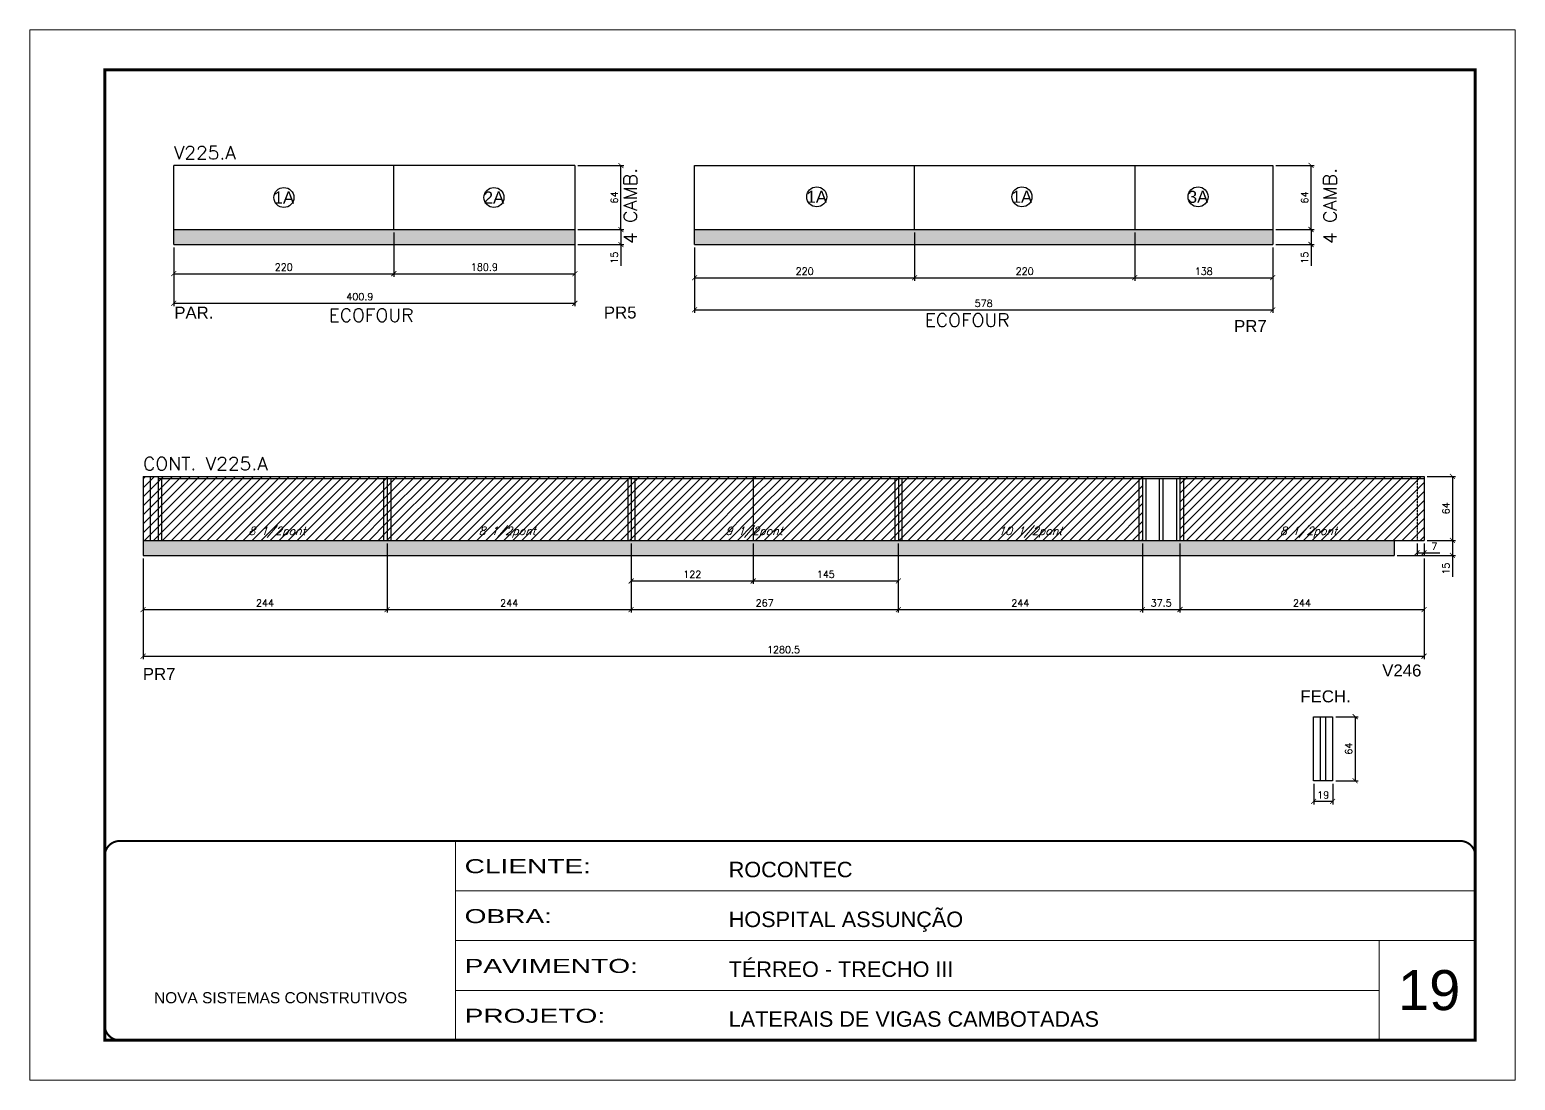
# Model space of a CAD drawing. Extents: x 2582 to 128055, y -26396 to 2611.
# Drawn here: x 5765 to 7250, y -3424 to -2374 of the extents above; entities that cross this region are included whole.
import ezdxf
from ezdxf.enums import TextEntityAlignment as Align

# ---------------------------------------------------------------- set-up
doc = ezdxf.new("R2010")
doc.units = 0
doc.header["$PDMODE"] = 35
for name, pattern in [('CONTINUO', [0]), ('DASHED', [0.75, 0.5, -0.25]), ('HIDDEN', [0.375, 0.25, -0.125])]:
    doc.linetypes.add(name, pattern=pattern)
for name, color, linetype in [('5', 5, 'Continuous'), ('COTA', 241, 'Continuous'), ('Painéis', 200, 'Continuous'), ('Romaneio', 10, 'Continuous'), ('SARR_2.2x7', 40, 'Continuous'), ('SARR_3.5x7', 81, 'Continuous'), ('texto', 7, 'Continuous')]:
    doc.layers.add(name, color=color, linetype=linetype)
for name, color, linetype, lineweight in [('CARIMBO', 255, 'Continuous', 9), ('Folhas', 255, 'Continuous', 9), ('Hachura', 251, 'Continuous', 9), ('SARRAFO DE PRESSAO', 251, 'DASHED', 9), ('Texto Seção', 7, 'Continuous', 15)]:
    doc.layers.add(name, color=color, linetype=linetype, lineweight=lineweight)
doc.styles.add('ARIAL', font='arial.ttf')
doc.styles.add('REGUA-120', font='ROMANS.shx', dxfattribs={"height": 15})
doc.styles.add('Romans', font='romans.shx')
doc.styles.get("Standard").update_dxf_attribs({"font": 'arial.ttf'})
doc.styles.add('Tecnologia', font='')
doc.styles.get('Tecnologia').set_extended_font_data('Forgotten Futurist')
doc.dimstyles.new('Cota Paínel', dxfattribs={"dimtxt": 7, "dimasz": 5, "dimexe": 3, "dimexo": 3, "dimgap": 3, "dimtad": 1, "dimdec": 1, "dimzin": 12, "dimdsep": 46, "dimtxsty": 'Romans', "dimblk": 'ARCHTICK', "dimcen": 0, "dimclrd": 4, "dimclre": 4, "dimclrt": 1, "dimadec": 1, "dimazin": 3, "dimtfac": 1, "dimtdec": 1, "dimtmove": 0, "dimatfit": 3, "dimldrblk": 'OBLIQUE', "dimfxl": 1, "dimtolj": 1, "dimtzin": 12, "dimarcsym": 0})

# ---------------------------------------------------------------- blocks, each defined once
blk = doc.blocks.new('9999999999')
at = {"color": 30, "linetype": 'CONTINUO'}
for p, q in [((98564.6, 34230.2), (98564.6, 34429.4)), ((98564.6, 34379.6), (99584, 34379.6)), ((98564.6, 34329.8), (99488, 34329.8)), ((99584, 34329.8), (99488, 34329.8)), ((99488, 34329.8), (99488, 34230.2)), ((98564.6, 34280), (99488, 34280))]:
    blk.add_line(p, q, dxfattribs=at)
at = {"color": 30, "linetype": 'CONTINUO', "const_width": 2}
blk.add_lwpolyline([(99584, 34230.2), (99584, 34414.4, 0.414214), (99569, 34429.4), (98229, 34429.4, 0.414214), (98214, 34414.4), (98214, 34245.2, 0.414214), (98229, 34230.2), (99584, 34230.2)], format="xyb", dxfattribs=at)
at = {"layer": 'Folhas'}
blk.add_lwpolyline([(98139, 34190.2), (99624, 34190.2), (99624, 35240.2), (98139, 35240.2)], close=True, dxfattribs=at)
at = {"layer": 'Folhas', "color": 30, "const_width": 3}
blk.add_lwpolyline([(98214, 34230.2), (99584, 34230.2), (99584, 35200.2), (98214, 35200.2)], close=True, dxfattribs=at)
at = {"color": 7, "linetype": 'Continuous', "ltscale": 5, "style": 'ARIAL'}
for s, height, p in [('ROCONTEC', 15.48, (98837.7, 34393.1)), ('HOSPITAL ASSUNÇÃO', 15.483, (98837.7, 34343.3)), ('TÉRREO - TRECHO III', 15.483, (98837.7, 34293.5)), ('NOVA SISTEMAS CONSTRUTIVOS', 11.059, (98263.2, 34267.2)), ('LATERAIS DE VIGAS CAMBOTADAS', 15.483, (98837.7, 34243.7))]:
    blk.add_text(s, height=height, dxfattribs=at).set_placement(p)
at = {"layer": 'Folhas', "color": 7, "style": 'Tecnologia', "width": 1.5}
for s, p in [('CLIENTE:', (98573.7, 34397.2)), ('OBRA:', (98573.7, 34347.3)), ('PAVIMENTO:', (98573.7, 34297.5)), ('PROJETO:', (98573.7, 34247.7))]:
    blk.add_text(s, height=14, dxfattribs=at).set_placement(p)
blk = doc.blocks.new('_ArchTick')
at = {"color": 0, "linetype": 'ByBlock', "const_width": 0.15}
blk.add_lwpolyline([(-0.5, -0.5), (0.5, 0.5)], dxfattribs=at)
blk = doc.blocks.new('*D211')
at = {"layer": 'COTA', "color": 4, "lineweight": -2, "transparency": 16777216}
for p, q in [((6310.1, -2513.2), (6310.1, -2650.9)), ((5909.1, -2592.2), (5909.1, -2650.9)), ((5909.1, -2647.9), (6310.1, -2647.9))]:
    blk.add_line(p, q, dxfattribs=at)
at = {"layer": 'Defpoints', "color": 0, "transparency": 16777216}
for p in [(6310.1, -2510.2), (5909.1, -2589.2), (6310.1, -2647.9)]:
    blk.add_point(p, dxfattribs=at)
at = {"layer": 'COTA', "color": 4, "lineweight": -2, "transparency": 16777216, "xscale": 5, "yscale": 5, "zscale": 5, "rotation": 180}
blk.add_blockref('_ArchTick', (5909.1, -2647.9), dxfattribs=at)
at = {"layer": 'COTA', "color": 4, "lineweight": -2, "transparency": 16777216, "xscale": 5, "yscale": 5, "zscale": 5}
blk.add_blockref('_ArchTick', (6310.1, -2647.9), dxfattribs=at)
at = {"layer": 'COTA', "color": 1, "transparency": 16777216, "insert": (6095.1, -2641.4), "char_height": 7, "attachment_point": 5, "style": 'Romans'}
blk.add_mtext('\\A1;400.9', dxfattribs=at)
blk = doc.blocks.new('_Oblique')
at = {"color": 0, "linetype": 'ByBlock', "lineweight": -2}
blk.add_line((-0.5, -0.5), (0.5, 0.5), dxfattribs=at)
blk = doc.blocks.new('*D204')
at = {"layer": 'COTA', "color": 4, "lineweight": -2, "transparency": 16777216}
for p, q in [((7010.7, -2510.2), (7049, -2510.2)), ((7046, -2574.2), (7046, -2510.2)), ((7010.7, -2574.2), (7049, -2574.2))]:
    blk.add_line(p, q, dxfattribs=at)
at = {"layer": 'Defpoints', "color": 0, "transparency": 16777216}
for p in [(7007.7, -2510.2), (7046, -2510.2), (7007.7, -2574.2)]:
    blk.add_point(p, dxfattribs=at)
at = {"layer": 'COTA', "color": 4, "lineweight": -2, "transparency": 16777216, "xscale": 5, "yscale": 5, "zscale": 5}
for p, rotation in [((7046, -2510.2), 90), ((7046, -2574.2), 270)]:
    blk.add_blockref('_ArchTick', p, dxfattribs=dict(at, rotation=rotation))
at = {"layer": 'COTA', "color": 1, "transparency": 16777216, "insert": (7039.5, -2542.2), "char_height": 7, "attachment_point": 5, "rotation": 90, "style": 'Romans'}
blk.add_mtext('\\A1;64', dxfattribs=at)
blk = doc.blocks.new('*D210')
at = {"layer": 'COTA', "color": 4, "lineweight": -2, "transparency": 16777216}
for p, q in [((6649.7, -2577.2), (6649.7, -2625.3)), ((6429.7, -2592.2), (6429.7, -2625.3)), ((6429.7, -2622.3), (6649.7, -2622.3))]:
    blk.add_line(p, q, dxfattribs=at)
at = {"layer": 'Defpoints', "color": 0, "transparency": 16777216}
for p in [(6649.7, -2574.2), (6429.7, -2589.2), (6649.7, -2622.3)]:
    blk.add_point(p, dxfattribs=at)
at = {"layer": 'COTA', "color": 4, "lineweight": -2, "transparency": 16777216, "xscale": 5, "yscale": 5, "zscale": 5, "rotation": 180}
blk.add_blockref('_ArchTick', (6429.7, -2622.3), dxfattribs=at)
at = {"layer": 'COTA', "color": 4, "lineweight": -2, "transparency": 16777216, "xscale": 5, "yscale": 5, "zscale": 5}
blk.add_blockref('_ArchTick', (6649.7, -2622.3), dxfattribs=at)
at = {"layer": 'COTA', "color": 1, "transparency": 16777216, "insert": (6539.7, -2615.8), "char_height": 7, "attachment_point": 5, "style": 'Romans'}
blk.add_mtext('\\A1;220', dxfattribs=at)
blk = doc.blocks.new('*D205')
at = {"layer": 'COTA', "color": 4, "lineweight": -2, "transparency": 16777216}
for p, q in [((6869.7, -2577.2), (6869.7, -2625.3)), ((7007.7, -2592.2), (7007.7, -2625.3)), ((6869.7, -2622.3), (7007.7, -2622.3))]:
    blk.add_line(p, q, dxfattribs=at)
at = {"layer": 'Defpoints', "color": 0, "transparency": 16777216}
for p in [(6869.7, -2574.2), (7007.7, -2589.2), (7007.7, -2622.3)]:
    blk.add_point(p, dxfattribs=at)
at = {"layer": 'COTA', "color": 4, "lineweight": -2, "transparency": 16777216, "xscale": 5, "yscale": 5, "zscale": 5, "rotation": 180}
blk.add_blockref('_ArchTick', (6869.7, -2622.3), dxfattribs=at)
at = {"layer": 'COTA', "color": 4, "lineweight": -2, "transparency": 16777216, "xscale": 5, "yscale": 5, "zscale": 5}
blk.add_blockref('_ArchTick', (7007.7, -2622.3), dxfattribs=at)
at = {"layer": 'COTA', "color": 1, "transparency": 16777216, "insert": (6938.7, -2615.8), "char_height": 7, "attachment_point": 5, "style": 'Romans'}
blk.add_mtext('\\A1;138', dxfattribs=at)
blk = doc.blocks.new('*D206')
at = {"layer": 'COTA', "color": 4, "lineweight": -2, "transparency": 16777216}
for p, q in [((6649.7, -2577.2), (6649.7, -2625.3)), ((6869.7, -2592.2), (6869.7, -2625.3)), ((6649.7, -2622.3), (6869.7, -2622.3))]:
    blk.add_line(p, q, dxfattribs=at)
at = {"layer": 'Defpoints', "color": 0, "transparency": 16777216}
for p in [(6649.7, -2574.2), (6869.7, -2589.2), (6869.7, -2622.3)]:
    blk.add_point(p, dxfattribs=at)
at = {"layer": 'COTA', "color": 4, "lineweight": -2, "transparency": 16777216, "xscale": 5, "yscale": 5, "zscale": 5, "rotation": 180}
blk.add_blockref('_ArchTick', (6649.7, -2622.3), dxfattribs=at)
at = {"layer": 'COTA', "color": 4, "lineweight": -2, "transparency": 16777216, "xscale": 5, "yscale": 5, "zscale": 5}
blk.add_blockref('_ArchTick', (6869.7, -2622.3), dxfattribs=at)
at = {"layer": 'COTA', "color": 1, "transparency": 16777216, "insert": (6759.7, -2615.8), "char_height": 7, "attachment_point": 5, "style": 'Romans'}
blk.add_mtext('\\A1;220', dxfattribs=at)
blk = doc.blocks.new('*D203')
at = {"layer": 'COTA', "color": 4, "lineweight": -2, "transparency": 16777216}
for p, q in [((6429.7, -2592.2), (6429.7, -2657.4)), ((7007.7, -2592.2), (7007.7, -2657.4)), ((6429.7, -2654.4), (7007.7, -2654.4))]:
    blk.add_line(p, q, dxfattribs=at)
at = {"layer": 'Defpoints', "color": 0, "transparency": 16777216}
for p in [(6429.7, -2589.2), (7007.7, -2589.2), (7007.7, -2654.4)]:
    blk.add_point(p, dxfattribs=at)
at = {"layer": 'COTA', "color": 4, "lineweight": -2, "transparency": 16777216, "xscale": 5, "yscale": 5, "zscale": 5, "rotation": 180}
blk.add_blockref('_ArchTick', (6429.7, -2654.4), dxfattribs=at)
at = {"layer": 'COTA', "color": 4, "lineweight": -2, "transparency": 16777216, "xscale": 5, "yscale": 5, "zscale": 5}
blk.add_blockref('_ArchTick', (7007.7, -2654.4), dxfattribs=at)
at = {"layer": 'COTA', "color": 1, "transparency": 16777216, "insert": (6718.7, -2647.9), "char_height": 7, "attachment_point": 5, "style": 'Romans'}
blk.add_mtext('\\A1;578', dxfattribs=at)
blk = doc.blocks.new('*D207')
at = {"layer": 'COTA', "color": 4, "lineweight": -2, "transparency": 16777216}
for p, q in [((6313.1, -2510.2), (6359.1, -2510.2)), ((6356.1, -2574.2), (6356.1, -2510.2)), ((6313.1, -2574.2), (6359.1, -2574.2))]:
    blk.add_line(p, q, dxfattribs=at)
at = {"layer": 'Defpoints', "color": 0, "transparency": 16777216}
for p in [(6310.1, -2510.2), (6356.1, -2510.2), (6310.1, -2574.2)]:
    blk.add_point(p, dxfattribs=at)
at = {"layer": 'COTA', "color": 4, "lineweight": -2, "transparency": 16777216, "xscale": 5, "yscale": 5, "zscale": 5}
for p, rotation in [((6356.1, -2510.2), 90), ((6356.1, -2574.2), 270)]:
    blk.add_blockref('_ArchTick', p, dxfattribs=dict(at, rotation=rotation))
at = {"layer": 'COTA', "color": 1, "transparency": 16777216, "insert": (6349.6, -2542.2), "char_height": 7, "attachment_point": 5, "rotation": 90, "style": 'Romans'}
blk.add_mtext('\\A1;64', dxfattribs=at)
blk = doc.blocks.new('*D208')
at = {"layer": 'COTA', "color": 4, "lineweight": -2, "transparency": 16777216}
for p, q in [((6129.1, -2577.2), (6129.1, -2621.3)), ((5909.1, -2592.2), (5909.1, -2621.3)), ((5909.1, -2618.3), (6129.1, -2618.3))]:
    blk.add_line(p, q, dxfattribs=at)
at = {"layer": 'Defpoints', "color": 0, "transparency": 16777216}
for p in [(6129.1, -2574.2), (5909.1, -2589.2), (6129.1, -2618.3)]:
    blk.add_point(p, dxfattribs=at)
at = {"layer": 'COTA', "color": 4, "lineweight": -2, "transparency": 16777216, "xscale": 5, "yscale": 5, "zscale": 5, "rotation": 180}
blk.add_blockref('_ArchTick', (5909.1, -2618.3), dxfattribs=at)
at = {"layer": 'COTA', "color": 4, "lineweight": -2, "transparency": 16777216, "xscale": 5, "yscale": 5, "zscale": 5}
blk.add_blockref('_ArchTick', (6129.1, -2618.3), dxfattribs=at)
at = {"layer": 'COTA', "color": 1, "transparency": 16777216, "insert": (6019.1, -2611.8), "char_height": 7, "attachment_point": 5, "style": 'Romans'}
blk.add_mtext('\\A1;220', dxfattribs=at)
blk = doc.blocks.new('*D209')
at = {"layer": 'COTA', "color": 4, "lineweight": -2, "transparency": 16777216}
for p, q in [((6129.1, -2577.2), (6129.1, -2621.3)), ((6310.1, -2592.2), (6310.1, -2621.3)), ((6129.1, -2618.3), (6310.1, -2618.3))]:
    blk.add_line(p, q, dxfattribs=at)
at = {"layer": 'Defpoints', "color": 0, "transparency": 16777216}
for p in [(6129.1, -2574.2), (6310.1, -2589.2), (6310.1, -2618.3)]:
    blk.add_point(p, dxfattribs=at)
at = {"layer": 'COTA', "color": 4, "lineweight": -2, "transparency": 16777216, "xscale": 5, "yscale": 5, "zscale": 5, "rotation": 180}
blk.add_blockref('_ArchTick', (6129.1, -2618.3), dxfattribs=at)
at = {"layer": 'COTA', "color": 4, "lineweight": -2, "transparency": 16777216, "xscale": 5, "yscale": 5, "zscale": 5}
blk.add_blockref('_ArchTick', (6310.1, -2618.3), dxfattribs=at)
at = {"layer": 'COTA', "color": 1, "transparency": 16777216, "insert": (6219.6, -2611.8), "char_height": 7, "attachment_point": 5, "style": 'Romans'}
blk.add_mtext('\\A1;180.9', dxfattribs=at)
blk = doc.blocks.new('*D212')
at = {"layer": 'COTA', "color": 4, "lineweight": -2, "transparency": 16777216}
for p, q in [((6313.1, -2574.2), (6359.1, -2574.2)), ((6356.1, -2574.2), (6356.1, -2589.2)), ((6313.1, -2589.2), (6359.1, -2589.2)), ((6356.1, -2589.2), (6356.1, -2610.5))]:
    blk.add_line(p, q, dxfattribs=at)
at = {"layer": 'Defpoints', "color": 0, "transparency": 16777216}
for p in [(6310.1, -2574.2), (6310.1, -2589.2), (6356.1, -2589.2)]:
    blk.add_point(p, dxfattribs=at)
at = {"layer": 'COTA', "color": 4, "lineweight": -2, "transparency": 16777216, "xscale": 5, "yscale": 5, "zscale": 5}
for p, rotation in [((6356.1, -2574.2), 90), ((6356.1, -2589.2), 270)]:
    blk.add_blockref('_ArchTick', p, dxfattribs=dict(at, rotation=rotation))
at = {"layer": 'COTA', "color": 1, "transparency": 16777216, "insert": (6349.6, -2602.4), "char_height": 7, "attachment_point": 5, "rotation": 90, "style": 'Romans'}
blk.add_mtext('\\A1;15', dxfattribs=at)
blk = doc.blocks.new('*D213')
at = {"layer": 'COTA', "color": 4, "lineweight": -2, "transparency": 16777216}
for p, q in [((7010.7, -2574.2), (7049, -2574.2)), ((7046, -2574.2), (7046, -2589.2)), ((7010.7, -2589.2), (7049, -2589.2)), ((7046, -2589.2), (7046, -2610.5))]:
    blk.add_line(p, q, dxfattribs=at)
at = {"layer": 'Defpoints', "color": 0, "transparency": 16777216}
for p in [(7007.7, -2574.2), (7007.7, -2589.2), (7046, -2589.2)]:
    blk.add_point(p, dxfattribs=at)
at = {"layer": 'COTA', "color": 4, "lineweight": -2, "transparency": 16777216, "xscale": 5, "yscale": 5, "zscale": 5}
for p, rotation in [((7046, -2574.2), 90), ((7046, -2589.2), 270)]:
    blk.add_blockref('_ArchTick', p, dxfattribs=dict(at, rotation=rotation))
at = {"layer": 'COTA', "color": 1, "transparency": 16777216, "insert": (7039.5, -2602.4), "char_height": 7, "attachment_point": 5, "rotation": 90, "style": 'Romans'}
blk.add_mtext('\\A1;15', dxfattribs=at)
blk = doc.blocks.new('*D218')
at = {"layer": 'COTA', "color": 4, "lineweight": -2, "transparency": 16777216}
for p, q in [((5878.4, -2902.9), (5878.4, -3003.6)), ((7158.9, -2902.9), (7158.9, -3003.6)), ((5878.4, -3000.6), (7158.9, -3000.6))]:
    blk.add_line(p, q, dxfattribs=at)
at = {"layer": 'Defpoints', "color": 0, "transparency": 16777216}
for p in [(5878.4, -2899.9), (7158.9, -2899.9), (7158.9, -3000.6)]:
    blk.add_point(p, dxfattribs=at)
at = {"layer": 'COTA', "color": 4, "lineweight": -2, "transparency": 16777216, "xscale": 5, "yscale": 5, "zscale": 5, "rotation": 180}
blk.add_blockref('_ArchTick', (5878.4, -3000.6), dxfattribs=at)
at = {"layer": 'COTA', "color": 4, "lineweight": -2, "transparency": 16777216, "xscale": 5, "yscale": 5, "zscale": 5}
blk.add_blockref('_ArchTick', (7158.9, -3000.6), dxfattribs=at)
at = {"layer": 'COTA', "color": 1, "transparency": 16777216, "insert": (6518.7, -2994.1), "char_height": 7, "attachment_point": 5, "style": 'Romans'}
blk.add_mtext('\\A1;1280.5', dxfattribs=at)
blk = doc.blocks.new('*D219')
at = {"layer": 'COTA', "color": 4, "lineweight": -2, "transparency": 16777216}
for p, q in [((7161.9, -2820.9), (7190.3, -2820.9)), ((7187.3, -2820.9), (7187.3, -2884.9)), ((7161.9, -2884.9), (7190.3, -2884.9))]:
    blk.add_line(p, q, dxfattribs=at)
at = {"layer": 'Defpoints', "color": 0, "transparency": 16777216}
for p in [(7158.9, -2820.9), (7158.9, -2884.9), (7187.3, -2884.9)]:
    blk.add_point(p, dxfattribs=at)
at = {"layer": 'COTA', "color": 4, "lineweight": -2, "transparency": 16777216, "xscale": 5, "yscale": 5, "zscale": 5}
for p, rotation in [((7187.3, -2820.9), 90), ((7187.3, -2884.9), 270)]:
    blk.add_blockref('_ArchTick', p, dxfattribs=dict(at, rotation=rotation))
at = {"layer": 'COTA', "color": 1, "transparency": 16777216, "insert": (7180.8, -2852.9), "char_height": 7, "attachment_point": 5, "rotation": 90, "style": 'Romans'}
blk.add_mtext('\\A1;64', dxfattribs=at)
blk = doc.blocks.new('*D215')
at = {"layer": 'COTA', "color": 4, "lineweight": -2, "transparency": 16777216}
for p, q in [((6122.4, -2887.9), (6122.4, -2957)), ((5878.4, -2902.9), (5878.4, -2957)), ((5878.4, -2954), (6122.4, -2954))]:
    blk.add_line(p, q, dxfattribs=at)
at = {"layer": 'Defpoints', "color": 0, "transparency": 16777216}
for p in [(6122.4, -2884.9), (5878.4, -2899.9), (6122.4, -2954)]:
    blk.add_point(p, dxfattribs=at)
at = {"layer": 'COTA', "color": 4, "lineweight": -2, "transparency": 16777216, "xscale": 5, "yscale": 5, "zscale": 5, "rotation": 180}
blk.add_blockref('_ArchTick', (5878.4, -2954), dxfattribs=at)
at = {"layer": 'COTA', "color": 4, "lineweight": -2, "transparency": 16777216, "xscale": 5, "yscale": 5, "zscale": 5}
blk.add_blockref('_ArchTick', (6122.4, -2954), dxfattribs=at)
at = {"layer": 'COTA', "color": 1, "transparency": 16777216, "insert": (6000.4, -2947.5), "char_height": 7, "attachment_point": 5, "style": 'Romans'}
blk.add_mtext('\\A1;244', dxfattribs=at)
blk = doc.blocks.new('*D216')
at = {"layer": 'COTA', "color": 4, "lineweight": -2, "transparency": 16777216}
for p, q in [((6122.4, -2887.9), (6122.4, -2957)), ((6366.4, -2887.9), (6366.4, -2957)), ((6122.4, -2954), (6366.4, -2954))]:
    blk.add_line(p, q, dxfattribs=at)
at = {"layer": 'Defpoints', "color": 0, "transparency": 16777216}
for p in [(6122.4, -2884.9), (6366.4, -2884.9), (6366.4, -2954)]:
    blk.add_point(p, dxfattribs=at)
at = {"layer": 'COTA', "color": 4, "lineweight": -2, "transparency": 16777216, "xscale": 5, "yscale": 5, "zscale": 5, "rotation": 180}
blk.add_blockref('_ArchTick', (6122.4, -2954), dxfattribs=at)
at = {"layer": 'COTA', "color": 4, "lineweight": -2, "transparency": 16777216, "xscale": 5, "yscale": 5, "zscale": 5}
blk.add_blockref('_ArchTick', (6366.4, -2954), dxfattribs=at)
at = {"layer": 'COTA', "color": 1, "transparency": 16777216, "insert": (6244.4, -2947.5), "char_height": 7, "attachment_point": 5, "style": 'Romans'}
blk.add_mtext('\\A1;244', dxfattribs=at)
blk = doc.blocks.new('*D217')
at = {"layer": 'COTA', "color": 4, "lineweight": -2, "transparency": 16777216}
for p, q in [((6366.4, -2887.9), (6366.4, -2957)), ((6633.4, -2887.9), (6633.4, -2957)), ((6366.4, -2954), (6633.4, -2954))]:
    blk.add_line(p, q, dxfattribs=at)
at = {"layer": 'Defpoints', "color": 0, "transparency": 16777216}
for p in [(6366.4, -2884.9), (6633.4, -2884.9), (6633.4, -2954)]:
    blk.add_point(p, dxfattribs=at)
at = {"layer": 'COTA', "color": 4, "lineweight": -2, "transparency": 16777216, "xscale": 5, "yscale": 5, "zscale": 5, "rotation": 180}
blk.add_blockref('_ArchTick', (6366.4, -2954), dxfattribs=at)
at = {"layer": 'COTA', "color": 4, "lineweight": -2, "transparency": 16777216, "xscale": 5, "yscale": 5, "zscale": 5}
blk.add_blockref('_ArchTick', (6633.4, -2954), dxfattribs=at)
at = {"layer": 'COTA', "color": 1, "transparency": 16777216, "insert": (6499.9, -2947.5), "char_height": 7, "attachment_point": 5, "style": 'Romans'}
blk.add_mtext('\\A1;267', dxfattribs=at)
blk = doc.blocks.new('*D214')
at = {"layer": 'COTA', "color": 4, "lineweight": -2, "transparency": 16777216}
for p, q in [((6914.9, -2887.9), (6914.9, -2957)), ((7158.9, -2902.9), (7158.9, -2957)), ((6914.9, -2954), (7158.9, -2954))]:
    blk.add_line(p, q, dxfattribs=at)
at = {"layer": 'Defpoints', "color": 0, "transparency": 16777216}
for p in [(6914.9, -2884.9), (7158.9, -2899.9), (7158.9, -2954)]:
    blk.add_point(p, dxfattribs=at)
at = {"layer": 'COTA', "color": 4, "lineweight": -2, "transparency": 16777216, "xscale": 5, "yscale": 5, "zscale": 5, "rotation": 180}
blk.add_blockref('_ArchTick', (6914.9, -2954), dxfattribs=at)
at = {"layer": 'COTA', "color": 4, "lineweight": -2, "transparency": 16777216, "xscale": 5, "yscale": 5, "zscale": 5}
blk.add_blockref('_ArchTick', (7158.9, -2954), dxfattribs=at)
at = {"layer": 'COTA', "color": 1, "transparency": 16777216, "insert": (7036.9, -2947.5), "char_height": 7, "attachment_point": 5, "style": 'Romans'}
blk.add_mtext('\\A1;244', dxfattribs=at)
blk = doc.blocks.new('*D220')
at = {"layer": 'COTA', "color": 4, "lineweight": -2, "transparency": 16777216}
for p, q in [((7161.9, -2884.9), (7190.3, -2884.9)), ((7187.3, -2884.9), (7187.3, -2899.9)), ((7131.9, -2899.9), (7190.3, -2899.9)), ((7187.3, -2899.9), (7187.3, -2921.2))]:
    blk.add_line(p, q, dxfattribs=at)
at = {"layer": 'Defpoints', "color": 0, "transparency": 16777216}
for p in [(7158.9, -2884.9), (7128.9, -2899.9), (7187.3, -2899.9)]:
    blk.add_point(p, dxfattribs=at)
at = {"layer": 'COTA', "color": 4, "lineweight": -2, "transparency": 16777216, "xscale": 5, "yscale": 5, "zscale": 5}
for p, rotation in [((7187.3, -2884.9), 90), ((7187.3, -2899.9), 270)]:
    blk.add_blockref('_ArchTick', p, dxfattribs=dict(at, rotation=rotation))
at = {"layer": 'COTA', "color": 1, "transparency": 16777216, "insert": (7180.8, -2913.1), "char_height": 7, "attachment_point": 5, "rotation": 90, "style": 'Romans'}
blk.add_mtext('\\A1;15', dxfattribs=at)
blk = doc.blocks.new('*D241')
at = {"layer": 'COTA', "color": 4, "lineweight": -2, "transparency": 16777216}
for p, q in [((6633.4, -2887.9), (6633.4, -2957)), ((6877.4, -2887.9), (6877.4, -2957)), ((6633.4, -2954), (6877.4, -2954))]:
    blk.add_line(p, q, dxfattribs=at)
at = {"layer": 'Defpoints', "color": 0, "transparency": 16777216}
for p in [(6633.4, -2884.9), (6877.4, -2884.9), (6877.4, -2954)]:
    blk.add_point(p, dxfattribs=at)
at = {"layer": 'COTA', "color": 4, "lineweight": -2, "transparency": 16777216, "xscale": 5, "yscale": 5, "zscale": 5, "rotation": 180}
blk.add_blockref('_ArchTick', (6633.4, -2954), dxfattribs=at)
at = {"layer": 'COTA', "color": 4, "lineweight": -2, "transparency": 16777216, "xscale": 5, "yscale": 5, "zscale": 5}
blk.add_blockref('_ArchTick', (6877.4, -2954), dxfattribs=at)
at = {"layer": 'COTA', "color": 1, "transparency": 16777216, "insert": (6755.4, -2947.5), "char_height": 7, "attachment_point": 5, "style": 'Romans'}
blk.add_mtext('\\A1;244', dxfattribs=at)
blk = doc.blocks.new('*D242')
at = {"layer": 'COTA', "color": 4, "lineweight": -2, "transparency": 16777216}
for p, q in [((7151.9, -2887.9), (7151.9, -2900.3)), ((7158.9, -2887.9), (7158.9, -2900.3)), ((7151.9, -2897.3), (7158.9, -2897.3)), ((7158.9, -2897.3), (7174.6, -2897.3))]:
    blk.add_line(p, q, dxfattribs=at)
at = {"layer": 'Defpoints', "color": 0, "transparency": 16777216}
for p in [(7151.9, -2884.9), (7158.9, -2884.9), (7158.9, -2897.3)]:
    blk.add_point(p, dxfattribs=at)
at = {"layer": 'COTA', "color": 4, "lineweight": -2, "transparency": 16777216, "xscale": 5, "yscale": 5, "zscale": 5, "rotation": 180}
blk.add_blockref('_ArchTick', (7151.9, -2897.3), dxfattribs=at)
at = {"layer": 'COTA', "color": 4, "lineweight": -2, "transparency": 16777216, "xscale": 5, "yscale": 5, "zscale": 5}
blk.add_blockref('_ArchTick', (7158.9, -2897.3), dxfattribs=at)
at = {"layer": 'COTA', "color": 1, "transparency": 16777216, "insert": (7169.3, -2890.8), "char_height": 7, "attachment_point": 5, "style": 'Romans'}
blk.add_mtext('\\A1;7', dxfattribs=at)
blk = doc.blocks.new('*D243')
at = {"layer": 'COTA', "color": 4, "lineweight": -2, "transparency": 16777216}
for p, q in [((7070.6, -3061.1), (7093.1, -3061.1)), ((7090.1, -3061.1), (7090.1, -3125.1)), ((7070.6, -3125.1), (7093.1, -3125.1))]:
    blk.add_line(p, q, dxfattribs=at)
at = {"layer": 'Defpoints', "color": 0, "transparency": 16777216}
for p in [(7067.6, -3061.1), (7067.6, -3125.1), (7090.1, -3125.1)]:
    blk.add_point(p, dxfattribs=at)
at = {"layer": 'COTA', "color": 4, "lineweight": -2, "transparency": 16777216, "xscale": 5, "yscale": 5, "zscale": 5}
for p, rotation in [((7090.1, -3061.1), 90), ((7090.1, -3125.1), 270)]:
    blk.add_blockref('_ArchTick', p, dxfattribs=dict(at, rotation=rotation))
at = {"layer": 'COTA', "color": 1, "transparency": 16777216, "insert": (7083.6, -3093.1), "char_height": 7, "attachment_point": 5, "rotation": 90, "style": 'Romans'}
blk.add_mtext('\\A1;64', dxfattribs=at)
blk = doc.blocks.new('*D244')
at = {"layer": 'COTA', "color": 4, "lineweight": -2, "transparency": 16777216}
for p, q in [((7048.6, -3128.1), (7048.6, -3148.7)), ((7067.6, -3128.1), (7067.6, -3148.7)), ((7067.6, -3145.7), (7048.6, -3145.7))]:
    blk.add_line(p, q, dxfattribs=at)
at = {"layer": 'Defpoints', "color": 0, "transparency": 16777216}
for p in [(7048.6, -3125.1), (7067.6, -3125.1), (7048.6, -3145.7)]:
    blk.add_point(p, dxfattribs=at)
at = {"layer": 'COTA', "color": 4, "lineweight": -2, "transparency": 16777216, "xscale": 5, "yscale": 5, "zscale": 5, "rotation": 180}
blk.add_blockref('_ArchTick', (7048.6, -3145.7), dxfattribs=at)
at = {"layer": 'COTA', "color": 4, "lineweight": -2, "transparency": 16777216, "xscale": 5, "yscale": 5, "zscale": 5}
blk.add_blockref('_ArchTick', (7067.6, -3145.7), dxfattribs=at)
at = {"layer": 'COTA', "color": 1, "transparency": 16777216, "insert": (7058.1, -3139.2), "char_height": 7, "attachment_point": 5, "style": 'Romans'}
blk.add_mtext('\\A1;19', dxfattribs=at)
blk = doc.blocks.new('*D263')
at = {"layer": 'COTA', "color": 4, "lineweight": -2, "transparency": 16777216}
for p, q in [((6366.4, -2887.9), (6366.4, -2928.4)), ((6488.4, -2887.9), (6488.4, -2928.4)), ((6366.4, -2925.4), (6488.4, -2925.4))]:
    blk.add_line(p, q, dxfattribs=at)
at = {"layer": 'Defpoints', "color": 0, "transparency": 16777216}
for p in [(6366.4, -2884.9), (6488.4, -2884.9), (6488.4, -2925.4)]:
    blk.add_point(p, dxfattribs=at)
at = {"layer": 'COTA', "color": 4, "lineweight": -2, "transparency": 16777216, "xscale": 5, "yscale": 5, "zscale": 5, "rotation": 180}
blk.add_blockref('_ArchTick', (6366.4, -2925.4), dxfattribs=at)
at = {"layer": 'COTA', "color": 4, "lineweight": -2, "transparency": 16777216, "xscale": 5, "yscale": 5, "zscale": 5}
blk.add_blockref('_ArchTick', (6488.4, -2925.4), dxfattribs=at)
at = {"layer": 'COTA', "color": 1, "transparency": 16777216, "insert": (6427.4, -2918.9), "char_height": 7, "attachment_point": 5, "style": 'Romans'}
blk.add_mtext('\\A1;122', dxfattribs=at)
blk = doc.blocks.new('*D264')
at = {"layer": 'COTA', "color": 4, "lineweight": -2, "transparency": 16777216}
for p, q in [((6488.4, -2887.9), (6488.4, -2928.4)), ((6633.4, -2887.9), (6633.4, -2928.4)), ((6488.4, -2925.4), (6633.4, -2925.4))]:
    blk.add_line(p, q, dxfattribs=at)
at = {"layer": 'Defpoints', "color": 0, "transparency": 16777216}
for p in [(6488.4, -2884.9), (6633.4, -2884.9), (6633.4, -2925.4)]:
    blk.add_point(p, dxfattribs=at)
at = {"layer": 'COTA', "color": 4, "lineweight": -2, "transparency": 16777216, "xscale": 5, "yscale": 5, "zscale": 5, "rotation": 180}
blk.add_blockref('_ArchTick', (6488.4, -2925.4), dxfattribs=at)
at = {"layer": 'COTA', "color": 4, "lineweight": -2, "transparency": 16777216, "xscale": 5, "yscale": 5, "zscale": 5}
blk.add_blockref('_ArchTick', (6633.4, -2925.4), dxfattribs=at)
at = {"layer": 'COTA', "color": 1, "transparency": 16777216, "insert": (6560.9, -2918.9), "char_height": 7, "attachment_point": 5, "style": 'Romans'}
blk.add_mtext('\\A1;145', dxfattribs=at)
blk = doc.blocks.new('*D265')
at = {"layer": 'COTA', "color": 4, "lineweight": -2, "transparency": 16777216}
for p, q in [((6877.4, -2887.9), (6877.4, -2957)), ((6914.9, -2887.9), (6914.9, -2957)), ((6877.4, -2954), (6914.9, -2954))]:
    blk.add_line(p, q, dxfattribs=at)
at = {"layer": 'Defpoints', "color": 0, "transparency": 16777216}
for p in [(6877.4, -2884.9), (6914.9, -2884.9), (6914.9, -2954)]:
    blk.add_point(p, dxfattribs=at)
at = {"layer": 'COTA', "color": 4, "lineweight": -2, "transparency": 16777216, "xscale": 5, "yscale": 5, "zscale": 5, "rotation": 180}
blk.add_blockref('_ArchTick', (6877.4, -2954), dxfattribs=at)
at = {"layer": 'COTA', "color": 4, "lineweight": -2, "transparency": 16777216, "xscale": 5, "yscale": 5, "zscale": 5}
blk.add_blockref('_ArchTick', (6914.9, -2954), dxfattribs=at)
at = {"layer": 'COTA', "color": 1, "transparency": 16777216, "insert": (6896.2, -2947.5), "char_height": 7, "attachment_point": 5, "style": 'Romans'}
blk.add_mtext('\\A1;37.5', dxfattribs=at)

msp = doc.modelspace()

# ---------------------------------------------------------------- hatches: boundary and pattern name
at = {"layer": 'COTA', "linetype": 'ByBlock'}
h = msp.add_hatch(dxfattribs=at)
h.set_pattern_fill('AR-CONC', color=256, scale=0.03)
h.paths.add_polyline_path([(6310.08, -2574.19), (5909.13, -2574.19), (5909.13, -2589.19), (6310.08, -2589.19)])
h = msp.add_hatch(dxfattribs=at)
h.set_pattern_fill('AR-CONC', color=256, scale=0.03)
h.paths.add_polyline_path([(7007.71, -2574.19), (6429.71, -2574.19), (6429.71, -2589.19), (7007.71, -2589.19)])
h = msp.add_hatch(dxfattribs=at)
h.set_pattern_fill('AR-CONC', color=256, scale=0.03)
h.set_pattern_definition([(50, (-11, 5), (5.46554, -0.4781726), [0.5715, -6.2865]), (355, (-11, 5), (-1.0573026, 5.7317054), [0.4572, -5.0292175]), (100.451445, (-10.5445, 4.96), (4.4082374, 5.2535326), [0.4857003, -5.3427073]), (46.1842, (-11, 6.524), (8.132371, -1.26127), [0.85725, -9.42975]), (96.63556, (-10.322, 6.419), (7.122124, 7.422784), [0.728551, -8.014068]), (351.18415, (-11, 6.524), (7.122124, 7.422784), [0.685799, -7.543792]), (21, (-10.238, 6.143), (4.5484317, -3.067956), [0.5715, -6.2865]), (326, (-10.238, 6.143), (1.854061, 5.525639), [0.4572, -5.0292]), (71.451445, (-9.859, 5.8873), (6.4024926, 2.457683), [0.4857003, -5.342698]), (37.5, (-11, 5), (0.0926581, 2.53665117), [0, -4.96824, 0, -5.1054, 0, -5.04825]), (7.5, (-11, 5), (2.0045899, 3.0054172), [0, -2.91084, 0, -4.85394, 0, -1.92405]), (327.5, (-12.6993, 5), (4.06771786, -0.1718623), [0, -1.905, 0, -5.9436, 0, -7.8867]), (317.5, (-13.4613, 5), (4.4438754, 0.7627947), [0, -2.4765, 0, -3.94716, 0, -5.6007])])
h.paths.add_polyline_path([(7128.95, -2884.91), (5878.45, -2884.91), (5878.45, -2899.91), (7128.95, -2899.91)])
at = {"layer": 'Hachura', "linetype": 'ByBlock'}
h = msp.add_hatch(dxfattribs=at)
h.set_pattern_fill('ANSI31', color=256, scale=2)
h.paths.add_polyline_path([(5878.45, -2820.91), (5878.45, -2884.91), (6122.45, -2884.91), (6122.45, -2820.91)])
h = msp.add_hatch(dxfattribs=at)
h.set_pattern_fill('ANSI31', color=256, scale=2)
h.paths.add_polyline_path([(6366.45, -2820.91), (6122.45, -2820.91), (6122.45, -2884.91), (6366.45, -2884.91)])
h = msp.add_hatch(dxfattribs=at)
h.set_pattern_fill('ANSI31', color=256, scale=2)
h.paths.add_polyline_path([(6488.45, -2820.91), (6366.45, -2820.91), (6366.45, -2884.91), (6488.45, -2884.91)])
h = msp.add_hatch(dxfattribs=at)
h.set_pattern_fill('ANSI31', color=256, scale=2)
h.paths.add_polyline_path([(6633.45, -2820.91), (6488.45, -2820.91), (6488.45, -2884.91), (6633.45, -2884.91)])
h = msp.add_hatch(dxfattribs=at)
h.set_pattern_fill('ANSI31', color=256, scale=2)
h.paths.add_polyline_path([(6877.45, -2884.91), (6877.45, -2820.91), (6633.45, -2820.91), (6633.45, -2884.91)])
h = msp.add_hatch(dxfattribs=at)
h.set_pattern_fill('ANSI31', color=256, scale=2)
h.paths.add_polyline_path([(6914.95, -2820.91), (6914.95, -2884.91), (7158.95, -2884.91), (7158.95, -2820.91)])

# ---------------------------------------------------------------- linework, layer by layer
at = {"layer": 'COTA', "linetype": 'ByBlock'}
for p, q in [((5909.13, -2589.19), (5909.13, -2574.19)), ((6310.08, -2574.19), (6310.08, -2589.19)), ((6429.71, -2589.19), (6429.71, -2574.19)), ((7007.71, -2574.19), (7007.71, -2589.19)), ((5909.13, -2589.19), (6310.08, -2589.19)), ((6429.71, -2589.19), (7007.71, -2589.19)), ((5878.45, -2884.91), (5878.45, -2899.91)), ((7128.95, -2884.91), (7128.95, -2899.91)), ((5878.45, -2899.91), (7128.95, -2899.91))]:
    msp.add_line(p, q, dxfattribs=at)
at = {"layer": 'Painéis', "linetype": 'ByBlock'}
for p, q in [((6310.08, -2510.19), (5909.13, -2510.19)), ((5909.13, -2574.19), (6310.08, -2574.19))]:
    msp.add_line(p, q, dxfattribs=at)
at = {"layer": 'Painéis'}
for p, q in [((5909.13, -2574.19), (5909.13, -2510.19)), ((6129.13, -2574.19), (6129.13, -2510.19)), ((6310.08, -2510.19), (6310.08, -2574.19)), ((6429.71, -2510.19), (7007.71, -2510.19)), ((6429.71, -2574.19), (6429.71, -2510.19)), ((6649.71, -2574.19), (6649.71, -2510.19)), ((6869.71, -2510.19), (6869.71, -2574.19)), ((7007.71, -2510.19), (7007.71, -2574.19)), ((6429.71, -2574.19), (7007.71, -2574.19)), ((5878.45, -2820.91), (7158.95, -2820.91)), ((5878.45, -2820.91), (5878.45, -2884.91)), ((6122.45, -2820.91), (6122.45, -2884.91)), ((6366.45, -2820.91), (6366.45, -2884.91)), ((6488.45, -2820.91), (6488.45, -2884.91)), ((6633.45, -2820.91), (6633.45, -2884.91)), ((6877.45, -2820.91), (6877.45, -2884.91)), ((6914.95, -2820.91), (6914.95, -2884.91)), ((7158.95, -2820.91), (7158.95, -2884.91)), ((5878.45, -2884.91), (7158.95, -2884.91)), ((7048.58, -3125.06), (7048.58, -3061.06)), ((7048.58, -3061.06), (7067.58, -3061.06)), ((7067.58, -3061.06), (7067.58, -3125.06)), ((7067.58, -3125.06), (7048.58, -3125.06))]:
    msp.add_line(p, q, dxfattribs=at)
at = {"layer": 'Romaneio', "color": 1, "linetype": 'ByBlock'}
for centre in [(6019.23, -2542.17), (6229.2, -2542.17), (6551.85, -2541.5), (6756.97, -2541.5), (6932.99, -2541.5)]:
    msp.add_circle(centre, 10, dxfattribs=at)
at = {"layer": 'SARR_2.2x7', "linetype": 'Continuous'}
for p, q in [((5885.45, -2820.91), (5885.45, -2884.91)), ((5893.45, -2823.11), (6122.45, -2823.11)), ((6122.45, -2823.11), (6366.45, -2823.11)), ((6366.45, -2823.11), (6633.45, -2823.11)), ((6633.45, -2823.11), (6877.45, -2823.11)), ((6877.45, -2823.11), (6914.95, -2823.11)), ((6914.95, -2823.11), (7158.95, -2823.11)), ((7055.58, -3125.06), (7055.58, -3061.06)), ((7060.58, -3061.06), (7060.58, -3125.06))]:
    msp.add_line(p, q, dxfattribs=at)
at = {"layer": 'SARR_2.2x7', "linetype": 'HIDDEN'}
msp.add_line((7151.95, -2820.91), (7151.95, -2884.91), dxfattribs=at)
at = {"layer": 'SARR_3.5x7'}
for p, q in [((5893.45, -2820.91), (5893.45, -2884.91)), ((7158.95, -2820.91), (7158.95, -2884.91)), ((5896.95, -2823.11), (5896.95, -2884.91)), ((6118.95, -2823.11), (6118.95, -2884.91)), ((6125.95, -2823.11), (6125.95, -2884.91)), ((6362.95, -2823.11), (6362.95, -2884.91)), ((6369.95, -2823.11), (6369.95, -2884.91)), ((6629.95, -2823.11), (6629.95, -2884.91)), ((6636.95, -2823.11), (6636.95, -2884.91)), ((6873.95, -2823.11), (6873.95, -2884.91)), ((6880.95, -2823.11), (6880.95, -2884.91)), ((6894.19, -2823.11), (6894.19, -2884.91)), ((6897.69, -2823.11), (6897.69, -2884.91)), ((6911.45, -2823.11), (6911.45, -2884.91)), ((6918.45, -2823.11), (6918.45, -2884.91))]:
    msp.add_line(p, q, dxfattribs=at)

# ---------------------------------------------------------------- block references
at = {"layer": 'SARRAFO DE PRESSAO', "color": 6, "linetype": 'ByBlock'}
msp.add_blockref('9999999999', (-92373.84, -37614.68), dxfattribs=at)

# ---------------------------------------------------------------- texts
at = {"layer": '5', "linetype": 'Continuous'}
for s, p in [('PAR.', (5909.63, -2663.27)), ('PR5', (6339.09, -2663.12)), ('PR7', (6969.05, -2676.68)), ('PR7', (5878.25, -3024.37)), ('V246', (7117.13, -3020.86))]:
    msp.add_text(s, height=12, rotation=359.99996, dxfattribs=at).set_placement(p)
at = {"layer": '5', "color": 7, "linetype": 'Continuous'}
msp.add_text('FECH.', height=12, rotation=359.99996, dxfattribs=at).set_placement((7035.33, -3046.75))
at = {"layer": 'CARIMBO', "style": 'ARIAL'}
msp.add_text('19', height=40, dxfattribs=at).set_placement((7132.99, -3354.33))
at = {"layer": 'Romaneio', "color": 255, "linetype": 'ByBlock', "style": 'ARIAL'}
for s, p in [('1A', (6019.23, -2542.17)), ('2A', (6229.2, -2542.17)), ('1A', (6551.85, -2541.5)), ('1A', (6756.97, -2541.5)), ('3A', (6932.99, -2541.5))]:
    msp.add_text(s, height=12, dxfattribs=at).set_placement(p, align=Align.MIDDLE_CENTER)
at = {"layer": 'texto', "color": 2, "char_height": 8, "attachment_point": 5, "style": 'Romans'}
for s, insert, width in [('{\\Q19;\\C256;8 1/2pont}', (6012.26, -2876.77), 63.9191), ('{\\Q19;\\C256;8 1/2pont}', (6242.39, -2876.77), 63.9191), ('{\\Q19;\\C256;9 1/2pont}', (6489.21, -2876.77), 63.9191), ('{\\Q19;\\C256;10 1/2pont}', (6765.29, -2876.77), 80.455), ('{\\Q19;\\C256;8 1/2pont}', (7043.35, -2876.77), 63.9191)]:
    msp.add_mtext(s, dxfattribs=dict(at, insert=insert, width=width))
at = {"layer": 'Texto Seção', "style": 'REGUA-120', "width": 1.05}
for s, p in [('V225.A', (5909.13, -2504)), ('ECOFOUR', (6063.97, -2666.4)), ('ECOFOUR', (6659.81, -2671.25)), ('CONT. V225.A', (5878.45, -2814.72))]:
    msp.add_text(s, height=13, dxfattribs=at).set_placement(p)
for p in [(6371.99, -2588.64), (7071.36, -2588.64)]:
    msp.add_text('4 CAMB.', height=13, rotation=90, dxfattribs=at).set_placement(p)

# ---------------------------------------------------------------- dimensions: what is measured, and where the dimension line sits
at = {"layer": 'COTA'}
for base, p1, p2, picture, middle in [((6356.12, -2510.19), (6310.08, -2574.19), (6310.08, -2510.19), '*D207', (6349.62, -2542.19)), ((7046.03, -2510.19), (7007.71, -2574.19), (7007.71, -2510.19), '*D204', (7039.53, -2542.19)), ((6356.12, -2589.19), (6310.08, -2574.19), (6310.08, -2589.19), '*D212', (6349.62, -2602.35)), ((7046.03, -2589.19), (7007.71, -2574.19), (7007.71, -2589.19), '*D213', (7039.53, -2602.35)), ((7187.29, -2884.91), (7158.95, -2820.91), (7158.95, -2884.91), '*D219', (7180.79, -2852.91)), ((7187.29, -2899.91), (7158.95, -2884.91), (7128.95, -2899.91), '*D220', (7180.79, -2913.08)), ((7090.08, -3125.06), (7067.58, -3061.06), (7067.58, -3125.06), '*D243', (7083.58, -3093.06))]:
    dim = msp.add_linear_dim(base=base, p1=p1, p2=p2, angle=90, dimstyle='Cota Paínel', dxfattribs=at)
    dim.commit()
    dim.dimension.update_dxf_attribs({"geometry": picture, "text_midpoint": middle})
dim = msp.add_linear_dim(base=(6310.0757, -2647.9338), p1=(5909.1323, -2589.1858), p2=(6310.0757, -2510.1858), dimstyle='Cota Paínel', dxfattribs=at)
dim.commit()
dim.dimension.update_dxf_attribs({"geometry": '*D211', "text_midpoint": (6095.054, -2647.9338), "dimtype": 160})
for base, p1, p2, picture, middle in [((6129.13, -2618.29), (5909.13, -2589.19), (6129.13, -2574.19), '*D208', (6019.13, -2611.79)), ((6649.71, -2622.32), (6429.71, -2589.19), (6649.71, -2574.19), '*D210', (6539.71, -2615.82)), ((6869.71, -2622.32), (6649.71, -2574.19), (6869.71, -2589.19), '*D206', (6759.71, -2615.82)), ((7007.71, -2622.32), (6869.71, -2574.19), (7007.71, -2589.19), '*D205', (6938.71, -2615.82)), ((7007.71, -2654.43), (6429.71, -2589.19), (7007.71, -2589.19), '*D203', (6718.71, -2647.93)), ((6122.45, -2954.03), (5878.45, -2899.91), (6122.45, -2884.91), '*D215', (6000.45, -2947.53)), ((6488.45, -2925.35), (6366.45, -2884.91), (6488.45, -2884.91), '*D263', (6427.45, -2918.85)), ((6877.45, -2954.03), (6633.45, -2884.91), (6877.45, -2884.91), '*D241', (6755.45, -2947.53)), ((6914.95, -2954.03), (6877.45, -2884.91), (6914.95, -2884.91), '*D265', (6896.2, -2947.53)), ((7158.95, -2897.3), (7151.95, -2884.91), (7158.95, -2884.91), '*D242', (7169.28, -2890.8)), ((7158.95, -3000.64), (5878.45, -2899.91), (7158.95, -2899.91), '*D218', (6518.7, -2994.14)), ((7048.58, -3145.69), (7067.58, -3125.06), (7048.58, -3125.06), '*D244', (7058.08, -3139.19))]:
    dim = msp.add_linear_dim(base=base, p1=p1, p2=p2, dimstyle='Cota Paínel', dxfattribs=at)
    dim.commit()
    dim.dimension.update_dxf_attribs({"geometry": picture, "text_midpoint": middle})
for base, p1, p2, picture, middle in [((6310.0757, -2618.2918), (6129.1323, -2574.1858), (6310.0757, -2589.1858), '*D209', (6219.604, -2611.7918)), ((6366.45, -2954.03), (6122.45, -2884.91), (6366.45, -2884.91), '*D216', (6244.45, -2947.53)), ((6633.45, -2954.03), (6366.45, -2884.91), (6633.45, -2884.91), '*D217', (6499.95, -2947.53)), ((6633.45, -2925.35), (6488.45, -2884.91), (6633.45, -2884.91), '*D264', (6560.95, -2918.85)), ((7158.95, -2954.03), (6914.95, -2884.91), (7158.95, -2899.91), '*D214', (7036.95, -2947.53))]:
    dim = msp.add_linear_dim(base=base, p1=p1, p2=p2, dimstyle='Cota Paínel', override={"dimtmove": 1}, dxfattribs=at)
    dim.commit()
    dim.dimension.update_dxf_attribs({"geometry": picture, "text_midpoint": middle})

doc.saveas('drawing.dxf')
